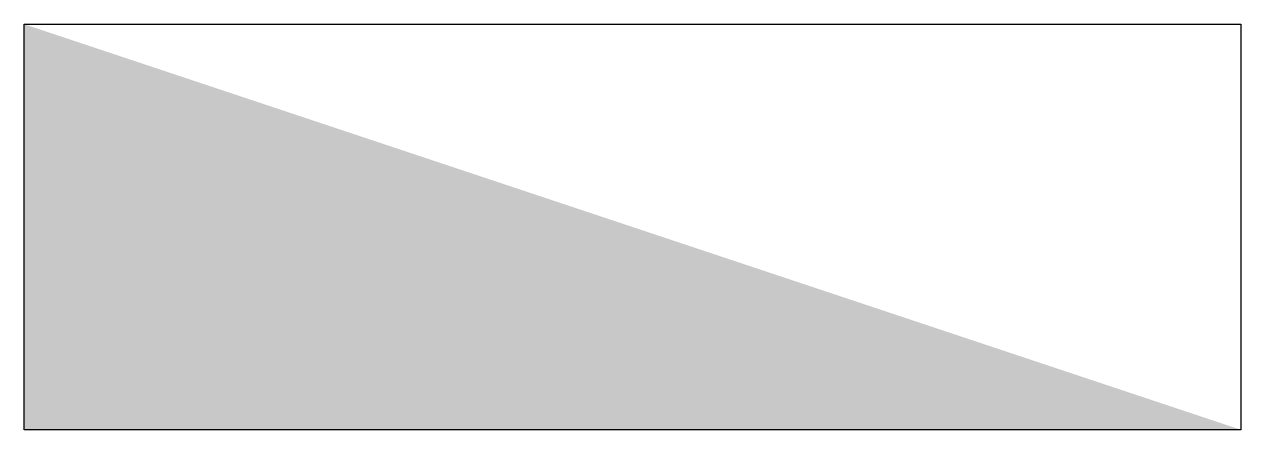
# Model space of a CAD drawing. Extents: x 3 to 4.5, y 0 to 0.5.
import ezdxf

# ---------------------------------------------------------------- set-up
doc = ezdxf.new("R2010")
doc.units = 0
doc.header["$MEASUREMENT"] = 0
doc.layers.get('0').update_dxf_attribs({"linetype": 'CONTINUOUS'})
doc.layers.add('AUTOBASE_PRIVATE', color=7, linetype='CONTINUOUS')
doc.layers.add('LEGEND', color=7, linetype='CONTINUOUS')

# ---------------------------------------------------------------- blocks, each defined once
blk = doc.blocks.new('ELECPINAKASBLOCK')
at = {"layer": 'AUTOBASE_PRIVATE', "color": 7}
blk.add_solid([(0, 0), (0, 0), (0, 1), (1, 0)], dxfattribs=at)
at = {"layer": 'LEGEND', "color": 7}
for p, q in [((0, 1), (1, 1)), ((0, 0), (0, 1)), ((1, 1), (1, 0)), ((1, 0), (0, 0))]:
    blk.add_line(p, q, dxfattribs=at)

msp = doc.modelspace()

# ---------------------------------------------------------------- block references
at = {"xscale": 1.5, "yscale": 0.5}
msp.add_blockref('ELECPINAKASBLOCK', (3, 0), dxfattribs=at)

doc.saveas('drawing.dxf')
